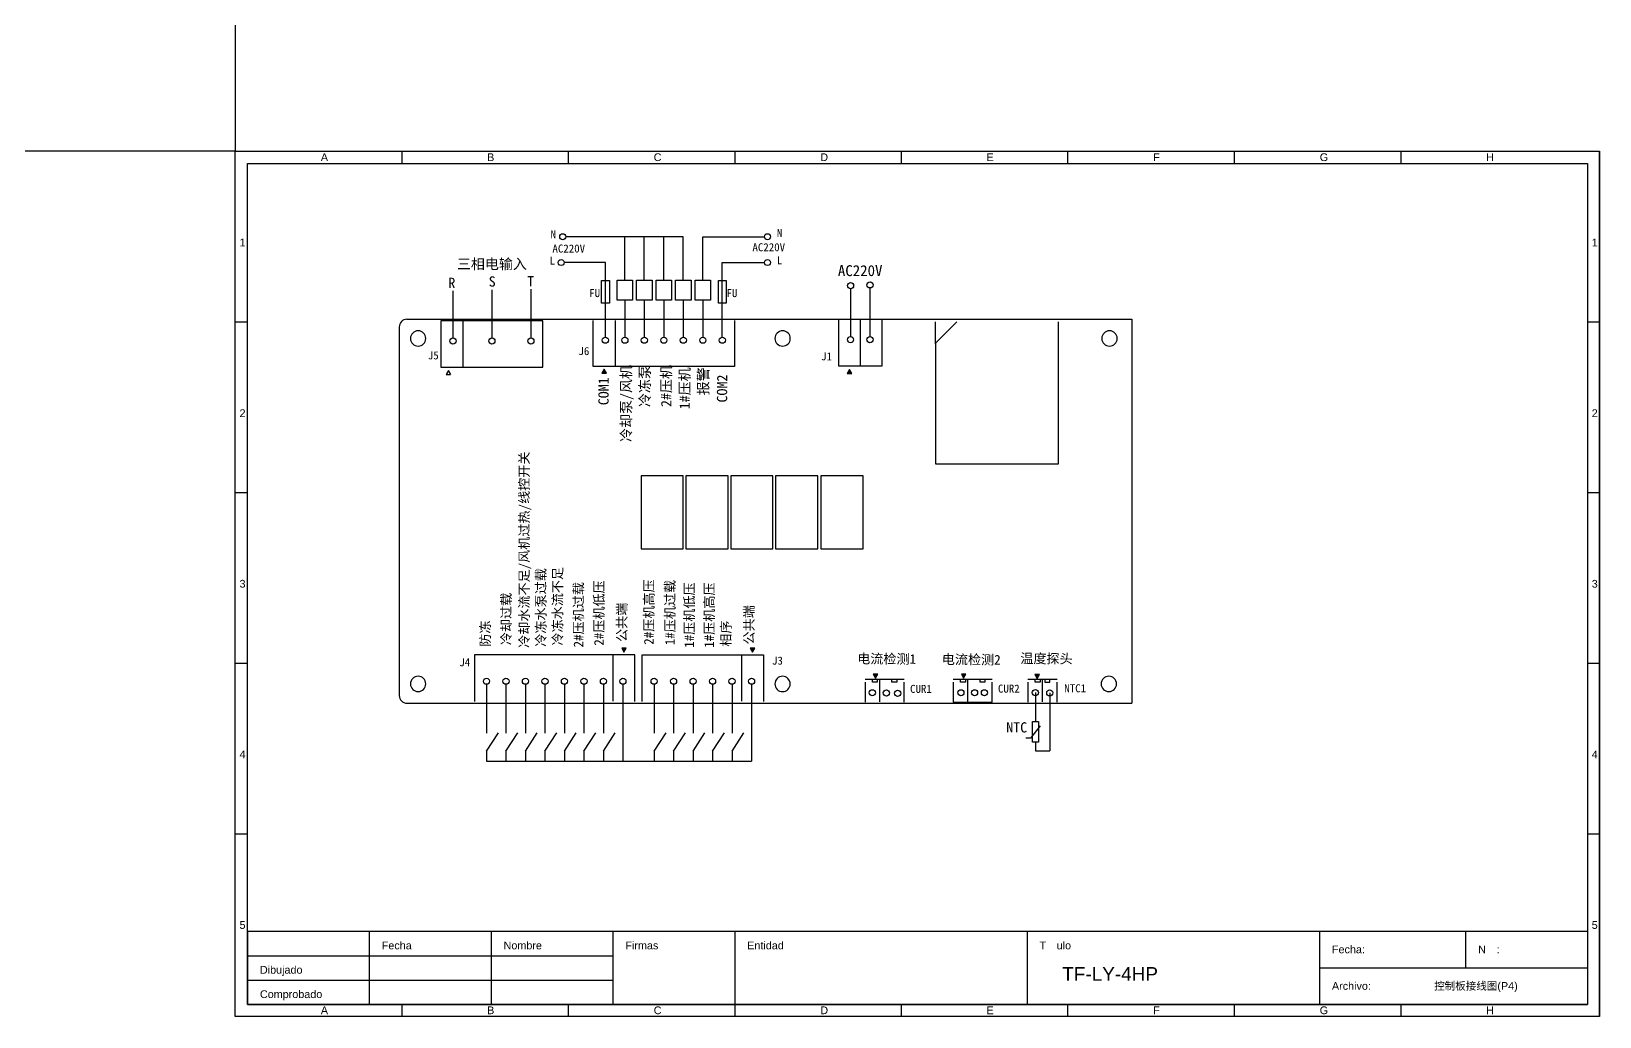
# Model space of a CAD drawing. Extents: x 0 to 654, y 8 to 419.
# Drawn here: x 327 to 654, y 8.2 to 213.6 of the extents above; entities that cross this region are included whole.
import ezdxf
from ezdxf.enums import TextEntityAlignment as Align

# ---------------------------------------------------------------- set-up
doc = ezdxf.new("R2010")
doc.units = 0
doc.linetypes.add('ACAD_ISO07W100', pattern=[3, 0, -3])
doc.layers.get('0').update_dxf_attribs({"linetype": 'CONTINUOUS'})
doc.styles.add('仿宋', font='')
doc.styles.get('仿宋').set_extended_font_data('SimSun')

msp = doc.modelspace()

# ---------------------------------------------------------------- linework, layer by layer
for p, q in [((462.96, 170.76), (438.47, 170.76)), ((450.77, 161.7), (450.77, 170.76)), ((454.83, 161.7), (454.83, 170.76)), ((458.9, 161.7), (458.9, 170.76)), ((462.96, 161.7), (462.96, 170.76)), ((467.03, 161.7), (467.03, 170.76)), ((467.03, 170.76), (479.88, 170.76)), ((446.71, 165.39), (438.13, 165.39)), ((446.71, 149.84), (446.71, 165.39)), ((471.09, 149.84), (471.09, 165.39)), ((471.09, 165.39), (479.88, 165.39)), ((414.93, 159.46), (414.93, 149.65)), ((423.05, 159.69), (423.05, 149.65)), ((431.18, 159.8), (431.18, 149.65)), ((450.77, 157.55), (450.77, 149.84)), ((454.83, 157.55), (454.83, 149.84)), ((458.9, 157.55), (458.9, 149.84)), ((462.96, 157.55), (462.96, 149.84)), ((467.03, 157.55), (467.03, 149.84)), ((497.82, 159.94), (497.82, 149.94)), ((501.88, 160.09), (501.88, 149.94)), ((403.73, 151.95), (403.73, 75.15)), ((433.69, 153.23), (412.41, 153.23)), ((412.41, 153.23), (412.41, 143.55)), ((416.96, 153.15), (416.96, 143.55)), ((433.69, 143.55), (433.69, 153.23)), ((444.19, 143.73), (444.19, 153.33)), ((448.74, 153.33), (448.74, 143.73)), ((473.6, 153.33), (473.6, 143.73)), ((495.3, 153.44), (495.3, 143.84)), ((499.85, 153.44), (499.85, 143.84)), ((504.39, 143.84), (504.39, 153.44)), ((515.56, 148.44), (515.56, 153)), ((519.96, 153), (515.56, 148.6)), ((541.16, 123.4), (541.16, 153)), ((515.56, 148.6), (515.56, 123.4)), ((412.41, 143.55), (433.69, 143.55)), ((413.98, 142.87), (413.5, 142.06)), ((413.5, 142.06), (414.45, 142.08)), ((414.46, 142.06), (413.98, 142.87)), ((473.6, 143.73), (444.19, 143.73)), ((446.48, 143.13), (446, 142.32)), ((446, 142.32), (446.96, 142.32)), ((446.48, 142.83), (446.18, 142.32)), ((446.18, 142.32), (446.38, 142.32)), ((446.38, 142.32), (446.58, 142.63)), ((446.58, 142.32), (446.38, 142.32)), ((446.38, 142.32), (446.48, 142.32)), ((446.96, 142.32), (446.48, 143.13)), ((446.48, 143.13), (446.48, 142.83)), ((446.69, 142.52), (446.48, 142.83)), ((446.48, 142.32), (446.69, 142.52)), ((446.58, 142.32), (446.48, 142.32)), ((446.48, 142.32), (446.79, 142.32)), ((446.69, 142.52), (446.58, 142.63)), ((446.58, 142.63), (446.69, 142.52)), ((446.58, 142.63), (446.58, 142.32)), ((446.69, 142.32), (446.58, 142.32)), ((446.69, 142.52), (446.69, 142.32)), ((446.79, 142.32), (446.69, 142.52)), ((495.3, 143.84), (504.39, 143.84)), ((497.59, 143.08), (497.11, 142.26)), ((497.11, 142.26), (498.07, 142.26)), ((497.59, 142.77), (497.29, 142.26)), ((497.29, 142.26), (497.49, 142.26)), ((497.49, 142.26), (497.69, 142.57)), ((497.69, 142.26), (497.49, 142.26)), ((497.49, 142.26), (497.59, 142.26)), ((498.07, 142.26), (497.59, 143.08)), ((497.59, 143.08), (497.59, 142.77)), ((497.8, 142.47), (497.59, 142.77)), ((497.59, 142.26), (497.8, 142.47)), ((497.69, 142.26), (497.59, 142.26)), ((497.59, 142.26), (497.9, 142.26)), ((497.8, 142.47), (497.69, 142.57)), ((497.69, 142.57), (497.8, 142.47)), ((497.69, 142.57), (497.69, 142.26)), ((497.8, 142.26), (497.69, 142.26)), ((497.8, 142.47), (497.8, 142.26)), ((497.9, 142.26), (497.8, 142.47)), ((515.56, 123.4), (541.16, 123.4)), ((462.94, 120.92), (454.14, 120.92)), ((454.14, 120.92), (454.14, 105.72)), ((462.94, 105.72), (462.94, 120.92)), ((472.29, 120.92), (463.49, 120.92)), ((463.49, 120.92), (463.49, 105.72)), ((472.29, 105.72), (472.29, 120.92)), ((481.64, 120.92), (472.84, 120.92)), ((472.84, 120.92), (472.84, 105.72)), ((481.64, 105.72), (481.64, 120.92)), ((490.98, 120.92), (482.18, 120.92)), ((482.18, 120.92), (482.18, 105.72)), ((490.98, 105.72), (490.98, 120.92)), ((500.43, 120.92), (491.63, 120.92)), ((491.63, 120.92), (491.63, 105.72)), ((500.43, 105.72), (500.43, 120.92)), ((454.14, 105.72), (462.94, 105.72)), ((463.49, 105.72), (472.29, 105.72)), ((472.84, 105.72), (481.64, 105.72)), ((482.18, 105.72), (490.98, 105.72)), ((491.63, 105.72), (500.43, 105.72)), ((452.88, 83.59), (419.41, 83.59)), ((419.41, 83.59), (419.41, 73.91)), ((448.33, 73.99), (448.33, 83.59)), ((451.07, 85), (450.11, 85)), ((450.11, 85), (450.59, 84.19)), ((450.59, 85), (450.28, 85)), ((450.28, 85), (450.39, 84.8)), ((450.39, 84.8), (450.39, 85)), ((450.39, 85), (450.49, 85)), ((450.59, 85), (450.39, 84.8)), ((450.39, 84.8), (450.49, 84.7)), ((450.49, 84.7), (450.39, 84.8)), ((450.39, 84.8), (450.59, 84.49)), ((450.49, 85), (450.69, 85)), ((450.49, 84.7), (450.49, 85)), ((450.49, 85), (450.59, 85)), ((450.69, 85), (450.49, 84.7)), ((450.69, 85), (450.59, 85)), ((450.59, 84.49), (450.89, 85)), ((450.59, 84.19), (451.07, 85)), ((450.59, 84.19), (450.59, 84.49)), ((450.89, 85), (450.69, 85)), ((452.88, 73.91), (452.88, 83.59)), ((454.36, 73.91), (454.36, 83.59)), ((454.36, 83.59), (479.7, 83.59)), ((475.16, 73.99), (475.16, 83.59)), ((477.89, 85), (476.93, 85)), ((476.93, 85), (477.41, 84.19)), ((477.41, 85), (477.11, 85)), ((477.11, 85), (477.21, 84.8)), ((477.21, 84.8), (477.21, 85)), ((477.21, 85), (477.31, 85)), ((477.41, 85), (477.21, 84.8)), ((477.21, 84.8), (477.31, 84.7)), ((477.31, 84.7), (477.21, 84.8)), ((477.21, 84.8), (477.41, 84.49)), ((477.31, 85), (477.51, 85)), ((477.31, 84.7), (477.31, 85)), ((477.31, 85), (477.41, 85)), ((477.51, 85), (477.31, 84.7)), ((477.51, 85), (477.41, 85)), ((477.41, 84.49), (477.72, 85)), ((477.41, 84.19), (477.89, 85)), ((477.41, 84.19), (477.41, 84.49)), ((477.72, 85), (477.51, 85)), ((479.7, 83.59), (479.7, 73.91)), ((500.86, 78.53), (508.99, 78.53)), ((503.5, 79.56), (502.54, 79.56)), ((502.54, 79.56), (503.02, 78.75)), ((503.02, 79.56), (502.71, 79.56)), ((502.71, 79.56), (502.82, 79.36)), ((502.82, 79.36), (502.82, 79.56)), ((502.82, 79.56), (502.92, 79.56)), ((503.02, 79.56), (502.82, 79.36)), ((502.82, 79.36), (502.92, 79.25)), ((502.92, 79.25), (502.82, 79.36)), ((502.82, 79.36), (503.02, 79.05)), ((502.92, 79.56), (503.12, 79.56)), ((502.92, 79.25), (502.92, 79.56)), ((502.92, 79.56), (503.02, 79.56)), ((503.12, 79.56), (502.92, 79.25)), ((503.12, 79.56), (503.02, 79.56)), ((503.02, 79.05), (503.32, 79.56)), ((503.02, 78.75), (503.5, 79.56)), ((503.02, 78.75), (503.02, 79.05)), ((503.32, 79.56), (503.12, 79.56)), ((519.25, 78.53), (527.38, 78.53)), ((521.89, 79.56), (520.93, 79.56)), ((520.93, 79.56), (521.41, 78.75)), ((521.41, 79.56), (521.1, 79.56)), ((521.1, 79.56), (521.2, 79.36)), ((521.2, 79.36), (521.2, 79.56)), ((521.2, 79.56), (521.31, 79.56)), ((521.41, 79.56), (521.2, 79.36)), ((521.2, 79.36), (521.31, 79.25)), ((521.31, 79.25), (521.2, 79.36)), ((521.2, 79.36), (521.41, 79.05)), ((521.31, 79.56), (521.51, 79.56)), ((521.31, 79.25), (521.31, 79.56)), ((521.31, 79.56), (521.41, 79.56)), ((521.51, 79.56), (521.31, 79.25)), ((521.51, 79.56), (521.41, 79.56)), ((521.41, 79.05), (521.71, 79.56)), ((521.41, 78.75), (521.89, 79.56)), ((521.41, 78.75), (521.41, 79.05)), ((521.71, 79.56), (521.51, 79.56)), ((534.8, 78.53), (540.89, 78.53)), ((537.23, 79.53), (536.27, 79.53)), ((536.27, 79.53), (536.75, 78.72)), ((536.75, 79.53), (536.44, 79.53)), ((536.44, 79.53), (536.54, 79.33)), ((536.54, 79.33), (536.54, 79.53)), ((536.54, 79.53), (536.65, 79.53)), ((536.75, 79.53), (536.54, 79.33)), ((536.54, 79.33), (536.65, 79.23)), ((536.65, 79.23), (536.54, 79.33)), ((536.54, 79.33), (536.75, 79.02)), ((536.65, 79.53), (536.85, 79.53)), ((536.65, 79.23), (536.65, 79.53)), ((536.65, 79.53), (536.75, 79.53)), ((536.85, 79.53), (536.65, 79.23)), ((536.85, 79.53), (536.75, 79.53)), ((536.75, 79.02), (537.05, 79.53)), ((536.75, 78.72), (537.23, 79.53)), ((536.75, 78.72), (536.75, 79.02)), ((537.05, 79.53), (536.85, 79.53)), ((421.92, 77.49), (421.92, 67.29)), ((425.98, 77.49), (425.98, 67.29)), ((430.05, 77.49), (430.05, 67.29)), ((434.11, 77.49), (434.11, 67.29)), ((438.17, 77.49), (438.17, 67.29)), ((442.24, 77.49), (442.24, 67.29)), ((446.3, 77.49), (446.3, 67.29)), ((450.37, 77.49), (450.37, 61.47)), ((456.87, 77.49), (456.87, 67.29)), ((460.93, 77.49), (460.93, 67.29)), ((465, 77.49), (465, 67.29)), ((469.06, 77.49), (469.06, 67.29)), ((473.12, 77.49), (473.12, 67.29)), ((477.19, 77.49), (477.19, 61.47)), ((500.86, 77.92), (500.86, 73.76)), ((502.38, 77.92), (502.38, 78.43)), ((503.4, 77.92), (502.38, 77.92)), ((503.4, 78.43), (503.4, 77.92)), ((503.91, 73.86), (503.91, 78.43)), ((506.45, 77.92), (506.45, 78.43)), ((507.46, 77.92), (506.45, 77.92)), ((507.46, 78.43), (507.46, 77.92)), ((508.99, 73.76), (508.99, 77.92)), ((519.25, 77.92), (519.25, 73.76)), ((520.77, 77.92), (520.77, 78.43)), ((521.79, 77.92), (520.77, 77.92)), ((521.79, 78.43), (521.79, 77.92)), ((522.3, 73.86), (522.3, 78.43)), ((524.84, 77.92), (524.84, 78.43)), ((525.85, 77.92), (524.84, 77.92)), ((525.85, 78.43), (525.85, 77.92)), ((527.38, 73.76), (527.38, 77.92)), ((534.8, 77.92), (534.8, 73.76)), ((536.32, 77.92), (536.32, 78.43)), ((537.34, 77.92), (536.32, 77.92)), ((536.36, 75.75), (536.36, 69.73)), ((537.34, 78.43), (537.34, 77.92)), ((537.84, 73.86), (537.84, 78.43)), ((538.35, 78.43), (538.35, 77.92)), ((538.35, 77.92), (539.37, 77.92)), ((539.37, 77.92), (539.37, 78.43)), ((539.37, 75.7), (539.37, 63.63)), ((540.89, 73.76), (540.89, 77.92)), ((519.25, 73.76), (527.38, 73.76)), ((537.35, 68.8), (535.37, 66.25)), ((421.92, 63.55), (424.4, 67.36)), ((425.98, 63.55), (428.46, 67.36)), ((430.05, 63.55), (432.52, 67.36)), ((434.11, 63.55), (436.59, 67.36)), ((438.17, 63.55), (440.65, 67.36)), ((442.24, 63.55), (444.72, 67.36)), ((446.3, 63.55), (448.78, 67.36)), ((456.87, 63.55), (459.35, 67.36)), ((460.93, 63.55), (463.41, 67.36)), ((465, 63.55), (467.47, 67.36)), ((469.06, 63.55), (471.54, 67.36)), ((473.12, 63.55), (475.6, 67.36)), ((535.37, 66.25), (534.36, 66.27)), ((536.4, 65.41), (536.42, 63.63)), ((421.92, 63.55), (421.92, 61.47)), ((425.98, 63.55), (425.98, 61.47)), ((430.05, 63.55), (430.05, 61.47)), ((434.11, 63.55), (434.11, 61.47)), ((438.17, 63.55), (438.17, 61.47)), ((442.24, 63.55), (442.24, 61.47)), ((446.3, 63.55), (446.3, 61.47)), ((456.87, 63.55), (456.87, 61.47)), ((460.93, 63.55), (460.93, 61.47)), ((465, 63.55), (465, 61.47)), ((469.06, 63.55), (469.06, 61.47)), ((473.12, 63.55), (473.12, 61.47)), ((536.42, 63.63), (539.37, 63.63)), ((421.92, 61.47), (456.87, 61.47)), ((456.87, 61.47), (477.19, 61.47))]:
    msp.add_line(p, q)
at = {"linetype": 'CONTINUOUS'}
for p, q in [((405.33, 153.55), (556.51, 153.55)), ((556.51, 153.55), (556.51, 73.55)), ((405.33, 73.55), (556.51, 73.55))]:
    msp.add_line(p, q, dxfattribs=at)
for points in [[(319.54, 238.56), (369.54, 238.56), (369.54, 188.56), (319.54, 188.56)], [(445.92, 161.61), (447.54, 161.61), (447.54, 156.94), (445.92, 156.94)], [(449.15, 161.7), (452.39, 161.7), (452.39, 157.55), (449.15, 157.55)], [(453.21, 161.7), (456.46, 161.7), (456.46, 157.55), (453.21, 157.55)], [(457.28, 161.7), (460.52, 161.7), (460.52, 157.55), (457.28, 157.55)], [(461.34, 161.7), (464.58, 161.7), (464.58, 157.55), (461.34, 157.55)], [(465.41, 161.7), (468.65, 161.7), (468.65, 157.55), (465.41, 157.55)], [(470.3, 161.61), (471.92, 161.61), (471.92, 156.94), (470.3, 156.94)], [(535.8, 69.73), (537, 69.73), (537, 65.41), (535.8, 65.41)]]:
    msp.add_lwpolyline(points, close=True)
at = {"color": 94}
for points in [[(438.94, 188.56), (438.94, 186.02)], [(473.68, 188.56), (473.68, 186.02)], [(508.41, 188.56), (508.41, 186.02)], [(543.08, 188.56), (543.08, 186.02)], [(577.82, 188.56), (577.82, 186.02)], [(612.55, 188.56), (612.55, 186.02)], [(369.54, 153), (372.08, 153)], [(651.48, 153), (654.02, 153)], [(369.54, 117.44), (372.08, 117.44)], [(651.48, 117.44), (654.02, 117.44)], [(369.54, 81.88), (372.08, 81.88)], [(651.48, 81.88), (654.02, 81.88)], [(369.54, 46.32), (372.08, 46.32)], [(651.48, 46.32), (654.02, 46.32)], [(404.27, 10.76), (404.27, 8.22)], [(438.94, 10.76), (438.94, 8.22)], [(473.68, 10.76), (473.68, 8.22)], [(508.41, 10.76), (508.41, 8.22)], [(543.08, 10.76), (543.08, 8.22)], [(577.82, 10.76), (577.82, 8.22)], [(612.55, 10.76), (612.55, 8.22)]]:
    msp.add_lwpolyline(points, dxfattribs=at)
at = {"color": 0}
for centre in [(437.83, 170.76), (480.51, 170.76), (437.49, 165.39), (480.51, 165.39), (497.83, 160.57), (501.89, 160.73), (414.93, 149.02), (423.05, 149.02), (431.18, 149.02), (446.71, 149.2), (450.77, 149.2), (454.83, 149.2), (458.9, 149.2), (462.96, 149.2), (467.03, 149.2), (471.09, 149.2), (497.82, 149.3), (501.88, 149.3), (421.92, 78.13), (425.98, 78.13), (430.05, 78.13), (434.11, 78.13), (438.17, 78.13), (442.24, 78.13), (446.3, 78.13), (450.37, 78.13), (456.87, 78.13), (460.93, 78.13), (465, 78.13), (469.06, 78.13), (473.12, 78.13), (477.19, 78.13), (502.36, 75.71), (505.29, 75.67), (507.65, 75.61), (520.83, 75.71), (523.69, 75.71), (525.74, 75.71), (536.36, 75.75), (539.37, 75.7)]:
    msp.add_circle(centre, 0.638, dxfattribs=at)
for centre, start, end in [((405.33, 151.95), 90, 180), ((407.67, 149.56), 0, 180), ((483.67, 149.56), 0, 180), ((551.82, 149.56), 0, 180), ((407.67, 149.56), 180, 0), ((483.67, 149.56), 180, 0), ((551.82, 149.56), 180, 0), ((407.67, 77.56), 0, 180), ((483.65, 77.55), 0, 180), ((551.68, 77.56), 0, 180), ((407.67, 77.56), 180, 0), ((483.65, 77.55), 180, 0), ((551.68, 77.56), 180, 0), ((405.33, 75.15), 180, 270)]:
    msp.add_arc(centre, 1.6, start, end)
at = {"color": 94}
for points in [[(369.54, 188.56), (369.54, 188.56), (654.02, 188.56), (654.02, 188.56)], [(369.54, 8.22), (369.54, 8.22), (369.54, 188.56), (369.54, 188.56)], [(404.27, 188.56), (404.27, 188.56), (404.27, 186.02), (404.27, 186.02)], [(654.02, 188.56), (654.02, 188.56), (654.02, 8.22), (654.02, 8.22)], [(654.02, 8.22), (654.02, 8.22), (654.02, 188.56), (654.02, 188.56)], [(372.08, 186.02), (372.08, 186.02), (651.48, 186.02), (651.48, 186.02)], [(372.08, 10.76), (372.08, 10.76), (372.08, 186.02), (372.08, 186.02)], [(651.48, 186.02), (651.48, 186.02), (651.48, 10.76), (651.48, 10.76)], [(372.08, 26), (372.08, 26), (651.48, 26), (651.48, 26)], [(372.08, 26), (372.08, 26), (372.08, 10.76), (372.08, 10.76)], [(397.48, 26), (397.48, 26), (397.48, 10.76), (397.48, 10.76)], [(422.88, 26), (422.88, 26), (422.88, 10.76), (422.88, 10.76)], [(448.28, 26), (448.28, 26), (448.28, 10.76), (448.28, 10.76)], [(473.68, 26), (473.68, 26), (473.68, 10.76), (473.68, 10.76)], [(534.64, 26), (534.64, 26), (534.64, 10.76), (534.64, 10.76)], [(595.6, 26), (595.6, 26), (595.6, 10.76), (595.6, 10.76)], [(626.08, 26), (626.08, 26), (626.08, 18.38), (626.08, 18.38)], [(651.48, 26), (651.48, 26), (651.48, 10.76), (651.48, 10.76)], [(372.08, 20.92), (372.08, 20.92), (448.28, 20.92), (448.28, 20.92)], [(595.6, 18.38), (595.6, 18.38), (651.48, 18.38), (651.48, 18.38)], [(372.08, 15.84), (372.08, 15.84), (448.28, 15.84), (448.28, 15.84)], [(651.48, 10.76), (651.48, 10.76), (372.08, 10.76), (372.08, 10.76)], [(372.08, 10.76), (372.08, 10.76), (651.48, 10.76), (651.48, 10.76)], [(654.02, 8.22), (654.02, 8.22), (369.54, 8.22), (369.54, 8.22)]]:
    msp.add_open_spline(points, degree=3, dxfattribs=at)

# ---------------------------------------------------------------- texts
at = {"color": 0, "linetype": 'ACAD_ISO07W100', "style": '仿宋'}
for s, height, p in [('N', 1.67, (435.28, 170.43)), ('N', 1.67, (482.46, 170.72)), ('AC220V', 1.668, (435.67, 167.47)), ('AC220V', 1.668, (477.37, 167.74)), ('L', 1.67, (435.09, 164.95)), ('L', 1.67, (482.46, 165.04)), ('AC220V', 2.276, (495.19, 162.56)), ('FU', 1.668, (443.34, 158.18)), ('FU', 1.668, (471.97, 158.18)), ('J6', 1.668, (441.09, 146.1)), ('J5', 1.668, (409.7, 145.2)), ('J1', 1.668, (491.68, 145)), ('J4', 1.668, (416.25, 81.24)), ('J3', 1.668, (481.45, 81.58)), ('CUR1', 1.668, (510.24, 75.7)), ('CUR2', 1.668, (528.56, 75.75)), ('NTC1', 1.668, (542.39, 75.82))]:
    msp.add_text(s, height=height, dxfattribs=at).set_placement(p)
at = {"color": 0, "style": '仿宋'}
for s, height, p in [('三相电输入', 2.138, (415.76, 164.01)), ('R', 2.14, (413.96, 160.08)), ('S', 2.14, (422.38, 160.36)), ('T', 2.14, (430.41, 160.42)), ('NTC', 2.138, (530.29, 67.44))]:
    msp.add_text(s, height=height, dxfattribs=at).set_placement(p)
for s, p in [('冷却泵/风机', (452.1, 144.02)), ('冷冻泵', (455.99, 144.01)), ('2#压机', (460.45, 144.01)), ('COM1', (447.39, 141.46)), ('1#压机', (464.3, 143.54)), ('报警', (468.19, 143.54)), ('COM2', (472.11, 142.03))]:
    msp.add_text(s, height=2.138, rotation=90, dxfattribs=at).set_placement(p, align=Align.RIGHT)
at = {"color": 94, "attachment_point": 1}
for s, insert, char_height in [('{\\fHelvetica|b0|i0|c0|p1;A}', (387.38, 188.14), 1.611), ('{\\fHelvetica|b0|i0|c0|p1;B}', (422.05, 188.14), 1.611), ('{\\fHelvetica|b0|i0|c0|p1;C}', (456.79, 188.14), 1.611), ('{\\fHelvetica|b0|i0|c0|p1;D}', (491.52, 188.14), 1.611), ('{\\fHelvetica|b0|i0|c0|p1;E}', (526.19, 188.14), 1.611), ('{\\fHelvetica|b0|i0|c0|p1;F}', (560.93, 188.14), 1.611), ('{\\fHelvetica|b0|i0|c0|p1;G}', (595.66, 188.14), 1.611), ('{\\fHelvetica|b0|i0|c0|p1;H}', (630.33, 188.14), 1.611), ('{\\fHelvetica|b0|i0|c0|p1;1}', (370.43, 170.36), 1.611), ('{\\fHelvetica|b0|i0|c0|p1;1}', (652.37, 170.36), 1.611), ('{\\fHelvetica|b0|i0|c0|p1;2}', (370.43, 134.8), 1.611), ('{\\fHelvetica|b0|i0|c0|p1;2}', (652.37, 134.8), 1.611), ('{\\fHelvetica|b0|i0|c0|p1;3}', (370.43, 99.24), 1.611), ('{\\fHelvetica|b0|i0|c0|p1;3}', (652.37, 99.24), 1.611), ('{\\fHelvetica|b0|i0|c0|p1;4}', (370.43, 63.68), 1.611), ('{\\fHelvetica|b0|i0|c0|p1;4}', (652.37, 63.68), 1.611), ('{\\fHelvetica|b0|i0|c0|p1;5}', (370.43, 28.12), 1.611), ('{\\fHelvetica|b0|i0|c0|p1;5}', (652.37, 28.12), 1.611), ('{\\fHelvetica|b0|i0|c0|p1;Fecha}', (400.08, 23.86), 1.611), ('{\\fHelvetica|b0|i0|c0|p1;Nombre}', (425.48, 23.86), 1.611), ('{\\fHelvetica|b0|i0|c0|p1;Firmas}', (450.88, 23.86), 1.611), ('{\\fHelvetica|b0|i0|c0|p1;Entidad}', (476.28, 23.86), 1.611), ('{\\fHelvetica|b0|i0|c0|p1;T}', (537.24, 23.86), 1.611), ('{\\fHelvetica|b0|i0|c0|p1;ulo}', (540.8, 23.86), 1.611), ('{\\fHelvetica|b0|i0|c0|p1;Fecha:}', (598.2, 23.04), 1.611), ('{\\fHelvetica|b0|i0|c0|p1;N}', (628.68, 23.04), 1.611), ('{\\fHelvetica|b0|i0|c0|p1;:}', (632.55, 23.04), 1.611), ('{\\fHelvetica|b0|i0|c0|p1;Dibujado}', (374.68, 18.78), 1.611), ('{\\fHelvetica|b0|i0|c0|p2;TF-L\\fHelvetica|b0|i0|c134|p2;Y\\fHelvetica|b0|i0|c0|p2;-\\fHelvetica|b0|i0|c134|p2;4H\\fHelvetica|b0|i0|c0|p2;P}', (541.97, 18.54), 2.82677), ('{\\fHelvetica|b0|i0|c0|p1;Comprobado}', (374.68, 13.7), 1.611), ('{\\fHelvetica|b0|i0|c0|p1;Archivo:}', (598.2, 15.42), 1.611), ('{\\fHelvetica|b0|i0|c0|p1;A}', (387.38, 10.34), 1.611), ('{\\fHelvetica|b0|i0|c0|p1;B}', (422.05, 10.34), 1.611), ('{\\fHelvetica|b0|i0|c0|p1;C}', (456.79, 10.34), 1.611), ('{\\fHelvetica|b0|i0|c0|p1;D}', (491.52, 10.34), 1.611), ('{\\fHelvetica|b0|i0|c0|p1;E}', (526.19, 10.34), 1.611), ('{\\fHelvetica|b0|i0|c0|p1;F}', (560.93, 10.34), 1.611), ('{\\fHelvetica|b0|i0|c0|p1;G}', (595.66, 10.34), 1.611), ('{\\fHelvetica|b0|i0|c0|p1;H}', (630.33, 10.34), 1.611)]:
    msp.add_mtext(s, dxfattribs=dict(at, insert=insert, char_height=char_height))
at = {"color": 0, "char_height": 2, "attachment_point": 1, "rotation": 90, "style": '仿宋'}
for s, insert in [('冷却水流不足/风机过热/线控开关', (428.76, 85.08)), ('冷冻水泵过载', (432.25, 85.32)), ('冷冻水流不足', (435.74, 85.56)), ('2#压机过载', (440.09, 85.16)), ('2#压机低压', (444.36, 85.52)), ('2#压机高压', (454.77, 85.72)), ('1#压机过载', (459.17, 85.6)), ('1#压机低压', (463.2, 85.08)), ('1#压机高压', (467.35, 85.08)), ('冷却过载', (425, 85.64)), ('公共端', (449.13, 86.31)), ('公共端', (475.64, 85.77)), ('防冻', (420.65, 85.32)), ('相序', (470.84, 85.32))]:
    msp.add_mtext(s, dxfattribs=dict(at, insert=insert))
at = {"char_height": 2, "attachment_point": 1, "rotation": 359.4553, "style": '仿宋'}
for s, insert in [('电流检测1', (499.23, 83.86)), ('电流检测2', (516.87, 83.71)), ('温度探头', (533.24, 83.9))]:
    msp.add_mtext(s, dxfattribs=dict(at, insert=insert))
at = {"color": 94, "insert": (619.51, 15.42), "char_height": 1.61095, "width": 20.2376, "attachment_point": 1}
msp.add_mtext('{\\fSimSun|b0|i0|c134|p2;控制板接线图\\fHelvetica|b0|i0|c0|p1;(P\\fHelvetica|b0|i0|c134|p1;4\\fHelvetica|b0|i0|c0|p1;)}', dxfattribs=at)

doc.saveas('drawing.dxf')
